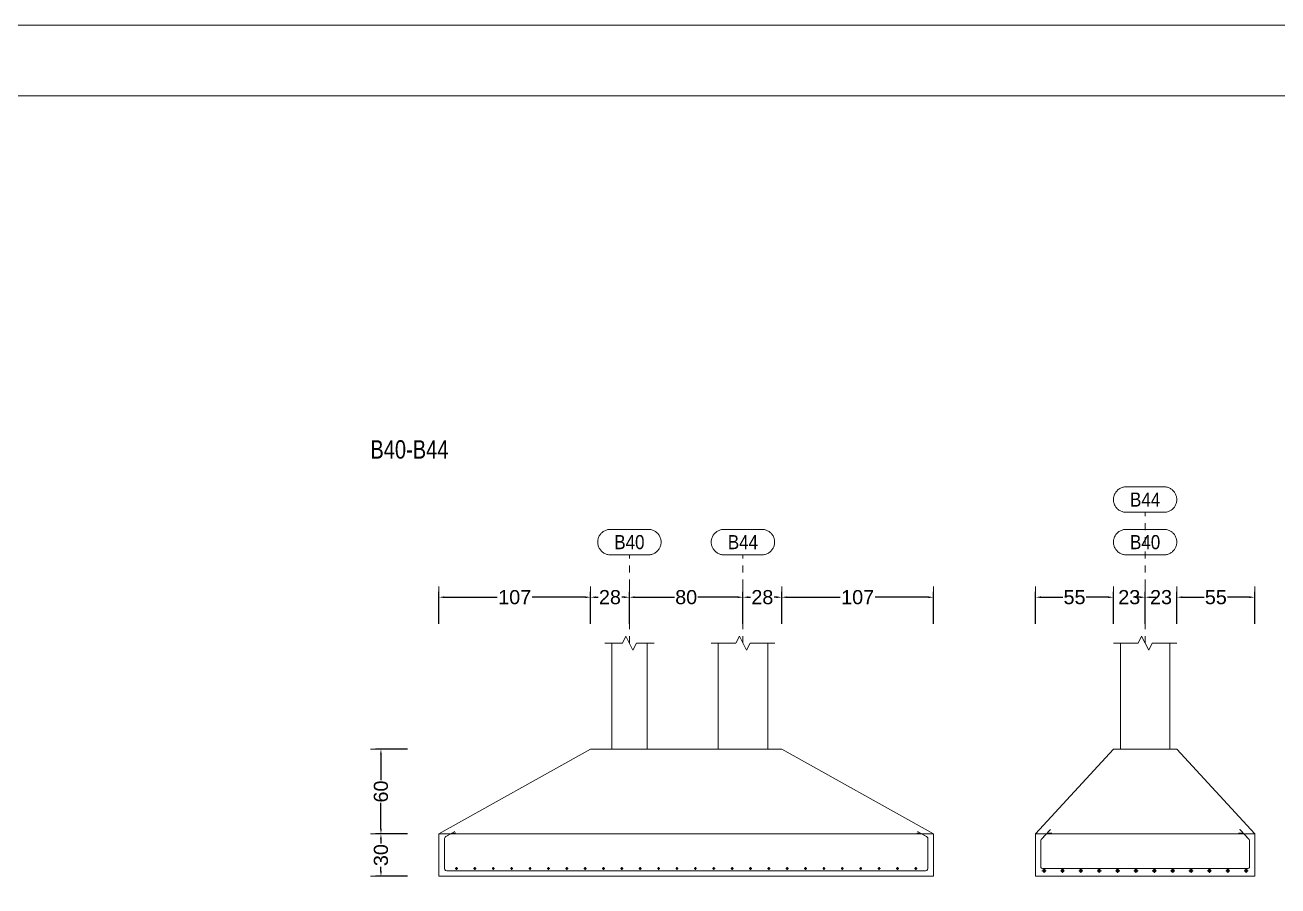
# Model space of a CAD drawing. Header units: millimetres. Extents: x 0 to 147, y 0 to 144.
# Drawn here: x 105.71 to 123.44, y 29.81 to 42 of the extents above; entities that cross this region are included whole.
import ezdxf
from ezdxf.enums import TextEntityAlignment as Align

# ---------------------------------------------------------------- set-up
doc = ezdxf.new("R2010")
doc.units = ezdxf.units.MM
doc.linetypes.add('CYPE_PUNTO', pattern=[0.075, 0, -0.075])
for name, color, linetype, lineweight in [('CIM_COTAS', 2, 'Continuous', 0), ('CIM_DIB_ARMADOS', 4, 'Continuous', 0), ('CIM_GEOMETRIA', 2, 'Continuous', 0), ('CIM_REFEREN', 2, 'Continuous', 0), ('RECUAD_LIMITES', 2, 'Continuous', 0), ('RECUAD_MARCO', 1, 'Continuous', 20)]:
    doc.layers.add(name, color=color, linetype=linetype, lineweight=lineweight)
doc.styles.add('CYPETXT_0.3_romans', font='arial.ttf', dxfattribs={"height": 0.2})
doc.styles.add('CYPETXT_romans', font='arial.ttf', dxfattribs={"height": 0.2})
doc.dimstyles.new('cype_arrow', dxfattribs={"dimtxt": 0.18, "dimasz": 0.075, "dimexe": 0.075, "dimexo": 0.075, "dimgap": 0, "dimtad": 0, "dimdec": 4, "dimzin": 0, "dimdsep": 46, "dimtxsty": 'CYPETXT_0.3_romans', "dimcen": 0.09, "dimadec": 0, "dimazin": 0, "dimtfac": 1, "dimtdec": 4, "dimtofl": 0, "dimtmove": 2, "dimatfit": 3, "dimfxl": 1, "dimtolj": 1, "dimtzin": 0, "dimarcsym": 0})

# ---------------------------------------------------------------- blocks, each defined once
blk = doc.blocks.new('*D402')
at = {"layer": 'CIM_COTAS', "color": 0, "lineweight": -2, "transparency": 16777216}
for p, q in [((111.569, 33.526), (111.569, 33.976)), ((111.644, 33.901), (112.395, 33.901)), ((113.64, 33.901), (112.889, 33.901)), ((113.715, 33.526), (113.715, 33.976))]:
    blk.add_line(p, q, dxfattribs=at)
at = {"layer": 'CIM_COTAS', "color": 0, "transparency": 16777216}
for points in [[(111.644, 33.913), (111.644, 33.888), (111.569, 33.901)], [(113.64, 33.913), (113.64, 33.888), (113.715, 33.901)]]:
    blk.add_solid(points, dxfattribs=at)
at = {"layer": 'Defpoints', "color": 0, "transparency": 16777216}
for p in [(113.715, 33.901), (111.569, 33.451), (113.715, 33.451)]:
    blk.add_point(p, dxfattribs=at)
at = {"layer": 'CIM_COTAS', "color": 0, "transparency": 16777216, "insert": (112.642, 33.901), "char_height": 0.2, "attachment_point": 5, "style": 'CYPETXT_0.3_romans'}
blk.add_mtext('\\A1;107', dxfattribs=at)
blk = doc.blocks.new('*D403')
at = {"layer": 'CIM_COTAS', "color": 0, "lineweight": -2, "transparency": 16777216}
for p, q in [((113.715, 33.526), (113.715, 33.976)), ((113.79, 33.901), (113.825, 33.901)), ((114.19, 33.901), (114.156, 33.901)), ((114.265, 33.526), (114.265, 33.976))]:
    blk.add_line(p, q, dxfattribs=at)
at = {"layer": 'CIM_COTAS', "color": 0, "transparency": 16777216}
for points in [[(113.79, 33.913), (113.79, 33.888), (113.715, 33.901)], [(114.19, 33.913), (114.19, 33.888), (114.265, 33.901)]]:
    blk.add_solid(points, dxfattribs=at)
at = {"layer": 'Defpoints', "color": 0, "transparency": 16777216}
for p in [(114.265, 33.901), (113.715, 33.451), (114.265, 33.451)]:
    blk.add_point(p, dxfattribs=at)
at = {"layer": 'CIM_COTAS', "color": 0, "transparency": 16777216, "insert": (113.99, 33.901), "char_height": 0.2, "attachment_point": 5, "style": 'CYPETXT_0.3_romans'}
blk.add_mtext('\\A1;28', dxfattribs=at)
blk = doc.blocks.new('*D404')
at = {"layer": 'CIM_COTAS', "color": 0, "lineweight": -2, "transparency": 16777216}
for p, q in [((114.265, 33.526), (114.265, 33.976)), ((114.34, 33.901), (114.904, 33.901)), ((115.797, 33.901), (115.233, 33.901)), ((115.872, 33.526), (115.872, 33.976))]:
    blk.add_line(p, q, dxfattribs=at)
at = {"layer": 'CIM_COTAS', "color": 0, "transparency": 16777216}
for points in [[(114.34, 33.913), (114.34, 33.888), (114.265, 33.901)], [(115.797, 33.913), (115.797, 33.888), (115.872, 33.901)]]:
    blk.add_solid(points, dxfattribs=at)
at = {"layer": 'Defpoints', "color": 0, "transparency": 16777216}
for p in [(115.872, 33.901), (114.265, 33.451), (115.872, 33.451)]:
    blk.add_point(p, dxfattribs=at)
at = {"layer": 'CIM_COTAS', "color": 0, "transparency": 16777216, "insert": (115.069, 33.901), "char_height": 0.2, "attachment_point": 5, "style": 'CYPETXT_0.3_romans'}
blk.add_mtext('\\A1;80', dxfattribs=at)
blk = doc.blocks.new('*D405')
at = {"layer": 'CIM_COTAS', "color": 0, "lineweight": -2, "transparency": 16777216}
for p, q in [((115.872, 33.526), (115.872, 33.976)), ((115.947, 33.901), (115.981, 33.901)), ((116.347, 33.901), (116.313, 33.901)), ((116.422, 33.526), (116.422, 33.976))]:
    blk.add_line(p, q, dxfattribs=at)
at = {"layer": 'CIM_COTAS', "color": 0, "transparency": 16777216}
for points in [[(115.947, 33.913), (115.947, 33.888), (115.872, 33.901)], [(116.347, 33.913), (116.347, 33.888), (116.422, 33.901)]]:
    blk.add_solid(points, dxfattribs=at)
at = {"layer": 'Defpoints', "color": 0, "transparency": 16777216}
for p in [(116.422, 33.901), (115.872, 33.451), (116.422, 33.451)]:
    blk.add_point(p, dxfattribs=at)
at = {"layer": 'CIM_COTAS', "color": 0, "transparency": 16777216, "insert": (116.147, 33.901), "char_height": 0.2, "attachment_point": 5, "style": 'CYPETXT_0.3_romans'}
blk.add_mtext('\\A1;28', dxfattribs=at)
blk = doc.blocks.new('*D406')
at = {"layer": 'CIM_COTAS', "color": 0, "lineweight": -2, "transparency": 16777216}
for p, q in [((116.422, 33.526), (116.422, 33.976)), ((116.497, 33.901), (117.249, 33.901)), ((118.494, 33.901), (117.742, 33.901)), ((118.569, 33.526), (118.569, 33.976))]:
    blk.add_line(p, q, dxfattribs=at)
at = {"layer": 'CIM_COTAS', "color": 0, "transparency": 16777216}
for points in [[(116.497, 33.913), (116.497, 33.888), (116.422, 33.901)], [(118.494, 33.913), (118.494, 33.888), (118.569, 33.901)]]:
    blk.add_solid(points, dxfattribs=at)
at = {"layer": 'Defpoints', "color": 0, "transparency": 16777216}
for p in [(118.569, 33.901), (116.422, 33.451), (118.569, 33.451)]:
    blk.add_point(p, dxfattribs=at)
at = {"layer": 'CIM_COTAS', "color": 0, "transparency": 16777216, "insert": (117.496, 33.901), "char_height": 0.2, "attachment_point": 5, "style": 'CYPETXT_0.3_romans'}
blk.add_mtext('\\A1;107', dxfattribs=at)
blk = doc.blocks.new('*D407')
at = {"layer": 'CIM_COTAS', "color": 0, "lineweight": -2, "transparency": 16777216}
for p, q in [((111.124, 30.55), (110.674, 30.55)), ((110.749, 30.475), (110.749, 30.414)), ((110.749, 30.025), (110.749, 30.086)), ((111.124, 29.95), (110.674, 29.95))]:
    blk.add_line(p, q, dxfattribs=at)
at = {"layer": 'CIM_COTAS', "color": 0, "transparency": 16777216}
for points in [[(110.736, 30.475), (110.761, 30.475), (110.749, 30.55)], [(110.736, 30.025), (110.761, 30.025), (110.749, 29.95)]]:
    blk.add_solid(points, dxfattribs=at)
at = {"layer": 'Defpoints', "color": 0, "transparency": 16777216}
for p in [(110.749, 30.55), (111.199, 30.55), (111.199, 29.95)]:
    blk.add_point(p, dxfattribs=at)
at = {"layer": 'CIM_COTAS', "color": 0, "transparency": 16777216, "insert": (110.749, 30.25), "char_height": 0.2, "attachment_point": 5, "rotation": 90, "style": 'CYPETXT_0.3_romans'}
blk.add_mtext('\\A1;30', dxfattribs=at)
blk = doc.blocks.new('*D408')
at = {"layer": 'CIM_COTAS', "color": 0, "lineweight": -2, "transparency": 16777216}
for p, q in [((111.124, 31.75), (110.674, 31.75)), ((110.749, 31.675), (110.749, 31.31)), ((110.749, 30.625), (110.749, 30.99)), ((111.124, 30.55), (110.674, 30.55))]:
    blk.add_line(p, q, dxfattribs=at)
at = {"layer": 'CIM_COTAS', "color": 0, "transparency": 16777216}
for points in [[(110.736, 31.675), (110.761, 31.675), (110.749, 31.75)], [(110.736, 30.625), (110.761, 30.625), (110.749, 30.55)]]:
    blk.add_solid(points, dxfattribs=at)
at = {"layer": 'Defpoints', "color": 0, "transparency": 16777216}
for p in [(110.749, 31.75), (111.199, 31.75), (111.199, 30.55)]:
    blk.add_point(p, dxfattribs=at)
at = {"layer": 'CIM_COTAS', "color": 0, "transparency": 16777216, "insert": (110.749, 31.15), "char_height": 0.2, "attachment_point": 5, "rotation": 90, "style": 'CYPETXT_0.3_romans'}
blk.add_mtext('\\A1;60', dxfattribs=at)
blk = doc.blocks.new('*D409')
at = {"layer": 'CIM_COTAS', "color": 0, "lineweight": -2, "transparency": 16777216}
for p, q in [((120.015, 33.526), (120.015, 33.976)), ((120.09, 33.901), (120.401, 33.901)), ((121.04, 33.901), (120.729, 33.901)), ((121.115, 33.526), (121.115, 33.976))]:
    blk.add_line(p, q, dxfattribs=at)
at = {"layer": 'CIM_COTAS', "color": 0, "transparency": 16777216}
for points in [[(120.09, 33.913), (120.09, 33.888), (120.015, 33.901)], [(121.04, 33.913), (121.04, 33.888), (121.115, 33.901)]]:
    blk.add_solid(points, dxfattribs=at)
at = {"layer": 'Defpoints', "color": 0, "transparency": 16777216}
for p in [(121.115, 33.901), (120.015, 33.451), (121.115, 33.451)]:
    blk.add_point(p, dxfattribs=at)
at = {"layer": 'CIM_COTAS', "color": 0, "transparency": 16777216, "insert": (120.565, 33.901), "char_height": 0.2, "attachment_point": 5, "style": 'CYPETXT_0.3_romans'}
blk.add_mtext('\\A1;55', dxfattribs=at)
blk = doc.blocks.new('*D410')
at = {"layer": 'CIM_COTAS', "color": 0, "lineweight": -2, "transparency": 16777216}
for p, q in [((121.04, 33.901), (120.965, 33.901)), ((121.115, 33.526), (121.115, 33.976)), ((121.565, 33.526), (121.565, 33.976)), ((121.64, 33.901), (121.715, 33.901))]:
    blk.add_line(p, q, dxfattribs=at)
at = {"layer": 'CIM_COTAS', "color": 0, "transparency": 16777216}
for points in [[(121.04, 33.913), (121.04, 33.888), (121.115, 33.901)], [(121.64, 33.913), (121.64, 33.888), (121.565, 33.901)]]:
    blk.add_solid(points, dxfattribs=at)
at = {"layer": 'Defpoints', "color": 0, "transparency": 16777216}
for p in [(121.565, 33.901), (121.115, 33.451), (121.565, 33.451)]:
    blk.add_point(p, dxfattribs=at)
at = {"layer": 'CIM_COTAS', "color": 0, "transparency": 16777216, "insert": (121.34, 33.901), "char_height": 0.2, "attachment_point": 5, "style": 'CYPETXT_0.3_romans'}
blk.add_mtext('\\A1;23', dxfattribs=at)
blk = doc.blocks.new('*D411')
at = {"layer": 'CIM_COTAS', "color": 0, "lineweight": -2, "transparency": 16777216}
for p, q in [((121.49, 33.901), (121.415, 33.901)), ((121.565, 33.526), (121.565, 33.976)), ((122.015, 33.526), (122.015, 33.976)), ((122.09, 33.901), (122.165, 33.901))]:
    blk.add_line(p, q, dxfattribs=at)
at = {"layer": 'CIM_COTAS', "color": 0, "transparency": 16777216}
for points in [[(121.49, 33.913), (121.49, 33.888), (121.565, 33.901)], [(122.09, 33.913), (122.09, 33.888), (122.015, 33.901)]]:
    blk.add_solid(points, dxfattribs=at)
at = {"layer": 'Defpoints', "color": 0, "transparency": 16777216}
for p in [(122.015, 33.901), (121.565, 33.451), (122.015, 33.451)]:
    blk.add_point(p, dxfattribs=at)
at = {"layer": 'CIM_COTAS', "color": 0, "transparency": 16777216, "insert": (121.79, 33.901), "char_height": 0.2, "attachment_point": 5, "style": 'CYPETXT_0.3_romans'}
blk.add_mtext('\\A1;23', dxfattribs=at)
blk = doc.blocks.new('*D412')
at = {"layer": 'CIM_COTAS', "color": 0, "lineweight": -2, "transparency": 16777216}
for p, q in [((122.015, 33.526), (122.015, 33.976)), ((122.09, 33.901), (122.401, 33.901)), ((123.04, 33.901), (122.729, 33.901)), ((123.115, 33.526), (123.115, 33.976))]:
    blk.add_line(p, q, dxfattribs=at)
at = {"layer": 'CIM_COTAS', "color": 0, "transparency": 16777216}
for points in [[(122.09, 33.913), (122.09, 33.888), (122.015, 33.901)], [(123.04, 33.913), (123.04, 33.888), (123.115, 33.901)]]:
    blk.add_solid(points, dxfattribs=at)
at = {"layer": 'Defpoints', "color": 0, "transparency": 16777216}
for p in [(123.115, 33.901), (122.015, 33.451), (123.115, 33.451)]:
    blk.add_point(p, dxfattribs=at)
at = {"layer": 'CIM_COTAS', "color": 0, "transparency": 16777216, "insert": (122.565, 33.901), "char_height": 0.2, "attachment_point": 5, "style": 'CYPETXT_0.3_romans'}
blk.add_mtext('\\A1;55', dxfattribs=at)

msp = doc.modelspace()

# ---------------------------------------------------------------- hatches: boundary and pattern name
at = {"layer": 'CIM_DIB_ARMADOS'}
h = msp.add_hatch(color=256, dxfattribs=at)
edge = h.paths.add_edge_path(flags=0)
edge.add_arc((111.79455, 30.5844), 0.0016, 0, 360)
h = msp.add_hatch(color=256, dxfattribs=at)
edge = h.paths.add_edge_path(flags=0)
edge.add_arc((111.80029, 30.56239), 0.0016, 0, 360)
h = msp.add_hatch(color=256, dxfattribs=at)
edge = h.paths.add_edge_path(flags=0)
edge.add_arc((111.80029, 30.56239), 0.0016, 0, 360)
h = msp.add_hatch(color=256, dxfattribs=at)
edge = h.paths.add_edge_path(flags=0)
edge.add_arc((118.3374, 30.56239), 0.0016, 0, 360)
h = msp.add_hatch(color=256, dxfattribs=at)
edge = h.paths.add_edge_path(flags=0)
edge.add_arc((118.3374, 30.56239), 0.0016, 0, 360)
h = msp.add_hatch(color=256, dxfattribs=at)
edge = h.paths.add_edge_path(flags=0)
edge.add_arc((118.34314, 30.5844), 0.0016, 0, 360)
h = msp.add_hatch(color=256, dxfattribs=at)
edge = h.paths.add_edge_path(flags=0)
edge.add_arc((120.22144, 30.60952), 0.0016, 0, 360)
h = msp.add_hatch(color=256, dxfattribs=at)
edge = h.paths.add_edge_path(flags=0)
edge.add_arc((120.24264, 30.56132), 0.0016, 0, 360)
h = msp.add_hatch(color=256, dxfattribs=at)
edge = h.paths.add_edge_path(flags=0)
edge.add_arc((120.24264, 30.56132), 0.0016, 0, 360)
h = msp.add_hatch(color=256, dxfattribs=at)
edge = h.paths.add_edge_path(flags=0)
edge.add_arc((122.88703, 30.56132), 0.0016, 0, 360)
h = msp.add_hatch(color=256, dxfattribs=at)
edge = h.paths.add_edge_path(flags=0)
edge.add_arc((122.88703, 30.56132), 0.0016, 0, 360)
h = msp.add_hatch(color=256, dxfattribs=at)
edge = h.paths.add_edge_path(flags=0)
edge.add_arc((122.90823, 30.60952), 0.0016, 0, 360)

# ---------------------------------------------------------------- linework, layer by layer
at = {"layer": 'CIM_COTAS', "linetype": 'CYPE_PUNTO'}
for p, q in [((121.56484, 33.24987), (121.56484, 35.10287)), ((114.26537, 33.24987), (114.26537, 34.50087)), ((115.87232, 33.24987), (115.87232, 34.50087)), ((121.56484, 33.24987), (121.56484, 34.50087))]:
    msp.add_line(p, q, dxfattribs=at)
at = {"layer": 'CIM_COTAS'}
for p, q in [((111.56884, 33.75087), (111.56884, 34.05087)), ((113.71537, 33.75087), (113.71537, 34.05087)), ((113.71537, 33.75087), (113.71537, 34.05087)), ((114.26537, 33.75087), (114.26537, 34.05087)), ((114.26537, 33.75087), (114.26537, 34.05087)), ((115.87232, 33.75087), (115.87232, 34.05087)), ((115.87232, 33.75087), (115.87232, 34.05087)), ((116.42232, 33.75087), (116.42232, 34.05087)), ((116.42232, 33.75087), (116.42232, 34.05087)), ((118.56884, 33.75087), (118.56884, 34.05087)), ((120.01484, 33.75087), (120.01484, 34.05087)), ((121.11484, 33.75087), (121.11484, 34.05087)), ((121.11484, 33.75087), (121.11484, 34.05087)), ((121.56484, 33.75087), (121.56484, 34.05087)), ((121.56484, 33.75087), (121.56484, 34.05087)), ((122.01484, 33.75087), (122.01484, 34.05087)), ((122.01484, 33.75087), (122.01484, 34.05087)), ((123.11484, 33.75087), (123.11484, 34.05087)), ((110.59884, 31.74987), (110.89884, 31.74987)), ((110.59884, 30.54987), (110.89884, 30.54987)), ((110.59884, 30.54987), (110.89884, 30.54987)), ((110.59884, 29.94987), (110.89884, 29.94987))]:
    msp.add_line(p, q, dxfattribs=at)
for points in [[(121.83334, 35.46287), (121.84536, 35.46247), (121.85733, 35.46127), (121.86919, 35.45927), (121.88089, 35.45648), (121.89238, 35.45292), (121.90361, 35.44859), (121.91452, 35.44353), (121.92507, 35.43775), (121.93521, 35.43127), (121.94489, 35.42414), (121.95408, 35.41637), (121.96272, 35.40801), (121.97079, 35.39909), (121.97825, 35.38965), (121.98506, 35.37973), (121.99119, 35.36938), (121.99661, 35.35864), (122.00131, 35.34757), (122.00525, 35.3362), (122.00843, 35.3246), (122.01083, 35.31281), (122.01243, 35.30089), (122.01324, 35.28889), (122.01324, 35.27686), (122.01243, 35.26486), (122.01083, 35.25294), (122.00843, 35.24115), (122.00525, 35.22955), (122.00131, 35.21818), (121.99661, 35.20711), (121.99119, 35.19637), (121.98506, 35.18602), (121.97825, 35.1761), (121.97079, 35.16666), (121.96272, 35.15774), (121.95408, 35.14938), (121.94489, 35.14161), (121.93521, 35.13448), (121.92507, 35.128), (121.91452, 35.12222), (121.90361, 35.11716), (121.89238, 35.11283), (121.88089, 35.10927), (121.86919, 35.10648), (121.85733, 35.10448), (121.84536, 35.10328), (121.83334, 35.10287), (121.29634, 35.10287), (121.28431, 35.10328), (121.27234, 35.10448), (121.26048, 35.10648), (121.24878, 35.10927), (121.23729, 35.11283), (121.22607, 35.11716), (121.21515, 35.12222), (121.2046, 35.128), (121.19447, 35.13448), (121.18478, 35.14161), (121.17559, 35.14938), (121.16695, 35.15774), (121.15888, 35.16666), (121.15142, 35.1761), (121.14462, 35.18602), (121.13848, 35.19637), (121.13306, 35.20711), (121.12836, 35.21818), (121.12442, 35.22955), (121.12124, 35.24115), (121.11884, 35.25294), (121.11724, 35.26486), (121.11644, 35.27686), (121.11644, 35.28889), (121.11724, 35.30089), (121.11884, 35.31281), (121.12124, 35.3246), (121.12442, 35.3362), (121.12836, 35.34757), (121.13306, 35.35864), (121.13848, 35.36938), (121.14462, 35.37973), (121.15142, 35.38965), (121.15888, 35.39909), (121.16695, 35.40801), (121.17559, 35.41637), (121.18478, 35.42414), (121.19447, 35.43127), (121.2046, 35.43775), (121.21515, 35.44353), (121.22607, 35.44859), (121.23729, 35.45292), (121.24878, 35.45648), (121.26048, 35.45927), (121.27234, 35.46127), (121.28431, 35.46247), (121.29634, 35.46287), (121.83334, 35.46287)], [(114.53387, 34.86087), (114.54589, 34.86047), (114.55786, 34.85927), (114.56973, 34.85727), (114.58143, 34.85448), (114.59292, 34.85092), (114.60414, 34.84659), (114.61505, 34.84153), (114.6256, 34.83575), (114.63574, 34.82927), (114.64543, 34.82214), (114.65461, 34.81437), (114.66326, 34.80601), (114.67133, 34.79709), (114.67878, 34.78765), (114.68559, 34.77773), (114.69172, 34.76738), (114.69715, 34.75664), (114.70184, 34.74557), (114.70579, 34.7342), (114.70897, 34.7226), (114.71136, 34.71081), (114.71297, 34.69889), (114.71377, 34.68689), (114.71377, 34.67486), (114.71297, 34.66286), (114.71136, 34.65094), (114.70897, 34.63915), (114.70579, 34.62755), (114.70184, 34.61618), (114.69715, 34.60511), (114.69172, 34.59437), (114.68559, 34.58402), (114.67878, 34.5741), (114.67133, 34.56466), (114.66326, 34.55574), (114.65461, 34.54738), (114.64543, 34.53961), (114.63574, 34.53248), (114.6256, 34.526), (114.61505, 34.52022), (114.60414, 34.51516), (114.59292, 34.51083), (114.58143, 34.50727), (114.56973, 34.50448), (114.55786, 34.50248), (114.54589, 34.50128), (114.53387, 34.50087), (113.99687, 34.50087), (113.98485, 34.50128), (113.97288, 34.50248), (113.96102, 34.50448), (113.94932, 34.50727), (113.93783, 34.51083), (113.9266, 34.51516), (113.91569, 34.52022), (113.90514, 34.526), (113.895, 34.53248), (113.88532, 34.53961), (113.87613, 34.54738), (113.86748, 34.55574), (113.85941, 34.56466), (113.85196, 34.5741), (113.84515, 34.58402), (113.83902, 34.59437), (113.8336, 34.60511), (113.8289, 34.61618), (113.82495, 34.62755), (113.82178, 34.63915), (113.81938, 34.65094), (113.81778, 34.66286), (113.81697, 34.67486), (113.81697, 34.68689), (113.81778, 34.69889), (113.81938, 34.71081), (113.82178, 34.7226), (113.82495, 34.7342), (113.8289, 34.74557), (113.8336, 34.75664), (113.83902, 34.76738), (113.84515, 34.77773), (113.85196, 34.78765), (113.85941, 34.79709), (113.86748, 34.80601), (113.87613, 34.81437), (113.88532, 34.82214), (113.895, 34.82927), (113.90514, 34.83575), (113.91569, 34.84153), (113.9266, 34.84659), (113.93783, 34.85092), (113.94932, 34.85448), (113.96102, 34.85727), (113.97288, 34.85927), (113.98485, 34.86047), (113.99687, 34.86087), (114.53387, 34.86087)], [(116.14082, 34.86087), (116.15284, 34.86047), (116.16481, 34.85927), (116.17667, 34.85727), (116.18837, 34.85448), (116.19986, 34.85092), (116.21109, 34.84659), (116.222, 34.84153), (116.23255, 34.83575), (116.24269, 34.82927), (116.25237, 34.82214), (116.26156, 34.81437), (116.27021, 34.80601), (116.27828, 34.79709), (116.28573, 34.78765), (116.29254, 34.77773), (116.29867, 34.76738), (116.30409, 34.75664), (116.30879, 34.74557), (116.31274, 34.7342), (116.31591, 34.7226), (116.31831, 34.71081), (116.31991, 34.69889), (116.32072, 34.68689), (116.32072, 34.67486), (116.31991, 34.66286), (116.31831, 34.65094), (116.31591, 34.63915), (116.31274, 34.62755), (116.30879, 34.61618), (116.30409, 34.60511), (116.29867, 34.59437), (116.29254, 34.58402), (116.28573, 34.5741), (116.27828, 34.56466), (116.27021, 34.55574), (116.26156, 34.54738), (116.25237, 34.53961), (116.24269, 34.53248), (116.23255, 34.526), (116.222, 34.52022), (116.21109, 34.51516), (116.19986, 34.51083), (116.18837, 34.50727), (116.17667, 34.50448), (116.16481, 34.50248), (116.15284, 34.50128), (116.14082, 34.50087), (115.60382, 34.50087), (115.5918, 34.50128), (115.57983, 34.50248), (115.56796, 34.50448), (115.55626, 34.50727), (115.54477, 34.51083), (115.53355, 34.51516), (115.52264, 34.52022), (115.51209, 34.526), (115.50195, 34.53248), (115.49226, 34.53961), (115.48308, 34.54738), (115.47443, 34.55574), (115.46636, 34.56466), (115.45891, 34.5741), (115.4521, 34.58402), (115.44597, 34.59437), (115.44054, 34.60511), (115.43585, 34.61618), (115.4319, 34.62755), (115.42872, 34.63915), (115.42633, 34.65094), (115.42472, 34.66286), (115.42392, 34.67486), (115.42392, 34.68689), (115.42472, 34.69889), (115.42633, 34.71081), (115.42872, 34.7226), (115.4319, 34.7342), (115.43585, 34.74557), (115.44054, 34.75664), (115.44597, 34.76738), (115.4521, 34.77773), (115.45891, 34.78765), (115.46636, 34.79709), (115.47443, 34.80601), (115.48308, 34.81437), (115.49226, 34.82214), (115.50195, 34.82927), (115.51209, 34.83575), (115.52264, 34.84153), (115.53355, 34.84659), (115.54477, 34.85092), (115.55626, 34.85448), (115.56796, 34.85727), (115.57983, 34.85927), (115.5918, 34.86047), (115.60382, 34.86087), (116.14082, 34.86087)], [(121.83334, 34.86087), (121.84536, 34.86047), (121.85733, 34.85927), (121.86919, 34.85727), (121.88089, 34.85448), (121.89238, 34.85092), (121.90361, 34.84659), (121.91452, 34.84153), (121.92507, 34.83575), (121.93521, 34.82927), (121.94489, 34.82214), (121.95408, 34.81437), (121.96272, 34.80601), (121.97079, 34.79709), (121.97825, 34.78765), (121.98506, 34.77773), (121.99119, 34.76738), (121.99661, 34.75664), (122.00131, 34.74557), (122.00525, 34.7342), (122.00843, 34.7226), (122.01083, 34.71081), (122.01243, 34.69889), (122.01324, 34.68689), (122.01324, 34.67486), (122.01243, 34.66286), (122.01083, 34.65094), (122.00843, 34.63915), (122.00525, 34.62755), (122.00131, 34.61618), (121.99661, 34.60511), (121.99119, 34.59437), (121.98506, 34.58402), (121.97825, 34.5741), (121.97079, 34.56466), (121.96272, 34.55574), (121.95408, 34.54738), (121.94489, 34.53961), (121.93521, 34.53248), (121.92507, 34.526), (121.91452, 34.52022), (121.90361, 34.51516), (121.89238, 34.51083), (121.88089, 34.50727), (121.86919, 34.50448), (121.85733, 34.50248), (121.84536, 34.50128), (121.83334, 34.50087), (121.29634, 34.50087), (121.28431, 34.50128), (121.27234, 34.50248), (121.26048, 34.50448), (121.24878, 34.50727), (121.23729, 34.51083), (121.22607, 34.51516), (121.21515, 34.52022), (121.2046, 34.526), (121.19447, 34.53248), (121.18478, 34.53961), (121.17559, 34.54738), (121.16695, 34.55574), (121.15888, 34.56466), (121.15142, 34.5741), (121.14462, 34.58402), (121.13848, 34.59437), (121.13306, 34.60511), (121.12836, 34.61618), (121.12442, 34.62755), (121.12124, 34.63915), (121.11884, 34.65094), (121.11724, 34.66286), (121.11644, 34.67486), (121.11644, 34.68689), (121.11724, 34.69889), (121.11884, 34.71081), (121.12124, 34.7226), (121.12442, 34.7342), (121.12836, 34.74557), (121.13306, 34.75664), (121.13848, 34.76738), (121.14462, 34.77773), (121.15142, 34.78765), (121.15888, 34.79709), (121.16695, 34.80601), (121.17559, 34.81437), (121.18478, 34.82214), (121.19447, 34.82927), (121.2046, 34.83575), (121.21515, 34.84153), (121.22607, 34.84659), (121.23729, 34.85092), (121.24878, 34.85448), (121.26048, 34.85727), (121.27234, 34.85927), (121.28431, 34.86047), (121.29634, 34.86087), (121.83334, 34.86087)]]:
    msp.add_lwpolyline(points, close=True, dxfattribs=at)
at = {"layer": 'CIM_DIB_ARMADOS'}
for p, q in [((111.80084, 30.06187), (111.83684, 30.06187)), ((111.81884, 30.04387), (111.81884, 30.07987)), ((112.06085, 30.06187), (112.09685, 30.06187)), ((112.07885, 30.04387), (112.07885, 30.07987)), ((112.32085, 30.06187), (112.35685, 30.06187)), ((112.33885, 30.04387), (112.33885, 30.07987)), ((112.58084, 30.06187), (112.61684, 30.06187)), ((112.59884, 30.04387), (112.59884, 30.07987)), ((112.84085, 30.06187), (112.87685, 30.06187)), ((112.85885, 30.04387), (112.85885, 30.07987)), ((113.10085, 30.06187), (113.13684, 30.06187)), ((113.11884, 30.04387), (113.11884, 30.07987)), ((113.36084, 30.06187), (113.39684, 30.06187)), ((113.37884, 30.04387), (113.37884, 30.07987)), ((113.62085, 30.06187), (113.65685, 30.06187)), ((113.63885, 30.04387), (113.63885, 30.07987)), ((113.88084, 30.06187), (113.91684, 30.06187)), ((113.89884, 30.04387), (113.89884, 30.07987)), ((114.14084, 30.06187), (114.17685, 30.06187)), ((114.15884, 30.04387), (114.15884, 30.07987)), ((114.40085, 30.06187), (114.43685, 30.06187)), ((114.41885, 30.04387), (114.41885, 30.07987)), ((114.66084, 30.06187), (114.69684, 30.06187)), ((114.67884, 30.04387), (114.67884, 30.07987)), ((114.92084, 30.06187), (114.95685, 30.06187)), ((114.93885, 30.04387), (114.93885, 30.07987)), ((115.18085, 30.06187), (115.21685, 30.06187)), ((115.19885, 30.04387), (115.19885, 30.07987)), ((115.44084, 30.06187), (115.47684, 30.06187)), ((115.45884, 30.04387), (115.45884, 30.07987)), ((115.70085, 30.06187), (115.73685, 30.06187)), ((115.71885, 30.04387), (115.71885, 30.07987)), ((115.96085, 30.06187), (115.99684, 30.06187)), ((115.97885, 30.04387), (115.97885, 30.07987)), ((116.22084, 30.06187), (116.25684, 30.06187)), ((116.23884, 30.04387), (116.23884, 30.07987)), ((116.48085, 30.06187), (116.51685, 30.06187)), ((116.49885, 30.04387), (116.49885, 30.07987)), ((116.74084, 30.06187), (116.77684, 30.06187)), ((116.75884, 30.04387), (116.75884, 30.07987)), ((117.00084, 30.06187), (117.03684, 30.06187)), ((117.01884, 30.04387), (117.01884, 30.07987)), ((117.26085, 30.06187), (117.29685, 30.06187)), ((117.27885, 30.04387), (117.27885, 30.07987)), ((117.52084, 30.06187), (117.55684, 30.06187)), ((117.53884, 30.04387), (117.53884, 30.07987)), ((117.78084, 30.06187), (117.81685, 30.06187)), ((117.79885, 30.04387), (117.79885, 30.07987)), ((118.04085, 30.06187), (118.07685, 30.06187)), ((118.05885, 30.04387), (118.05885, 30.07987)), ((118.30084, 30.06187), (118.33684, 30.06187)), ((118.31884, 30.04387), (118.31884, 30.07987)), ((120.10484, 30.02987), (120.16484, 30.02987)), ((120.13484, 29.99987), (120.13484, 30.05987)), ((120.36484, 30.02987), (120.42484, 30.02987)), ((120.39484, 29.99987), (120.39484, 30.05987)), ((120.62484, 30.02987), (120.68484, 30.02987)), ((120.65484, 29.99987), (120.65484, 30.05987)), ((120.88484, 30.02987), (120.94484, 30.02987)), ((120.91484, 29.99987), (120.91484, 30.05987)), ((121.14484, 30.02987), (121.20484, 30.02987)), ((121.17484, 29.99987), (121.17484, 30.05987)), ((121.40484, 30.02987), (121.46484, 30.02987)), ((121.43484, 29.99987), (121.43484, 30.05987)), ((121.66484, 30.02987), (121.72484, 30.02987)), ((121.69484, 29.99987), (121.69484, 30.05987)), ((121.92484, 30.02987), (121.98484, 30.02987)), ((121.95484, 29.99987), (121.95484, 30.05987)), ((122.18484, 30.02987), (122.24484, 30.02987)), ((122.21484, 29.99987), (122.21484, 30.05987)), ((122.44484, 30.02987), (122.50484, 30.02987)), ((122.47484, 29.99987), (122.47484, 30.05987)), ((122.70484, 30.02987), (122.76484, 30.02987)), ((122.73484, 29.99987), (122.73484, 30.05987)), ((122.96484, 30.02987), (123.02484, 30.02987)), ((122.99484, 29.99987), (122.99484, 30.05987))]:
    msp.add_line(p, q, dxfattribs=at)
for points in [[(111.79455, 30.5844), (111.66523, 30.51211), (111.65652, 30.50497), (111.65083, 30.49526), (111.64884, 30.48417), (111.64884, 30.06187), (111.65313, 30.04587), (111.66484, 30.03416), (111.68085, 30.02987), (118.45685, 30.02987), (118.47285, 30.03416), (118.48456, 30.04587), (118.48884, 30.06187), (118.48884, 30.48417), (118.48686, 30.49526), (118.48117, 30.50497), (118.47246, 30.51211), (118.34314, 30.5844)], [(111.80029, 30.56239), (111.76352, 30.56239), (111.7479, 30.55832), (111.66523, 30.51211), (111.65652, 30.50497), (111.65083, 30.49526), (111.64884, 30.48417), (111.64884, 30.06187), (111.65313, 30.04587), (111.66484, 30.03416), (111.68085, 30.02987), (118.45685, 30.02987), (118.47285, 30.03416), (118.48456, 30.04587), (118.48884, 30.06187), (118.48884, 30.48417), (118.48686, 30.49526), (118.48117, 30.50497), (118.47246, 30.51211), (118.38979, 30.55832), (118.37417, 30.56239), (118.3374, 30.56239)], [(111.80029, 30.56239), (111.76352, 30.56239), (111.7479, 30.55832), (111.66523, 30.51211), (111.65652, 30.50497), (111.65083, 30.49526), (111.64884, 30.48417), (111.64884, 30.06187), (111.65313, 30.04587), (111.66484, 30.03416), (111.68085, 30.02987), (118.45685, 30.02987), (118.47285, 30.03416), (118.48456, 30.04587), (118.48884, 30.06187), (118.48884, 30.48417), (118.48686, 30.49526), (118.48117, 30.50497), (118.47246, 30.51211), (118.38979, 30.55832), (118.37417, 30.56239), (118.3374, 30.56239)], [(122.90823, 30.60952), (123.03653, 30.46955), (123.0412, 30.46204), (123.04284, 30.45334), (123.04284, 30.08587), (123.03962, 30.07387), (123.03084, 30.06509), (123.01884, 30.06187), (120.11084, 30.06187), (120.09884, 30.06509), (120.09005, 30.07387), (120.08684, 30.08587), (120.08684, 30.45334), (120.08847, 30.46204), (120.09314, 30.46955), (120.22144, 30.60952)], [(122.88703, 30.56132), (122.94185, 30.56132), (122.95151, 30.55929), (122.95954, 30.55354), (123.03653, 30.46955), (123.0412, 30.46204), (123.04284, 30.45334), (123.04284, 30.08587), (123.03962, 30.07387), (123.03084, 30.06509), (123.01884, 30.06187), (120.11084, 30.06187), (120.09884, 30.06509), (120.09005, 30.07387), (120.08684, 30.08587), (120.08684, 30.45334), (120.08847, 30.46204), (120.09314, 30.46955), (120.17013, 30.55354), (120.17816, 30.55929), (120.18782, 30.56132), (120.24264, 30.56132)], [(122.88703, 30.56132), (122.94185, 30.56132), (122.95151, 30.55929), (122.95954, 30.55354), (123.03653, 30.46955), (123.0412, 30.46204), (123.04284, 30.45334), (123.04284, 30.08587), (123.03962, 30.07387), (123.03084, 30.06509), (123.01884, 30.06187), (120.11084, 30.06187), (120.09884, 30.06509), (120.09005, 30.07387), (120.08684, 30.08587), (120.08684, 30.45334), (120.08847, 30.46204), (120.09314, 30.46955), (120.17013, 30.55354), (120.17816, 30.55929), (120.18782, 30.56132), (120.24264, 30.56132)]]:
    msp.add_lwpolyline(points, dxfattribs=at)
for centre, radius in [((111.79455, 30.5844), 0.0016), ((111.80029, 30.56239), 0.0016), ((111.80029, 30.56239), 0.0016), ((118.3374, 30.56239), 0.0016), ((118.3374, 30.56239), 0.0016), ((118.34314, 30.5844), 0.0016), ((120.22144, 30.60952), 0.0016), ((120.24264, 30.56132), 0.0016), ((120.24264, 30.56132), 0.0016), ((122.88703, 30.56132), 0.0016), ((122.88703, 30.56132), 0.0016), ((122.90823, 30.60952), 0.0016), ((111.81884, 30.06187), 0.012), ((112.07885, 30.06187), 0.012), ((112.33885, 30.06187), 0.012), ((112.59884, 30.06187), 0.012), ((112.85885, 30.06187), 0.012), ((113.11884, 30.06187), 0.012), ((113.37884, 30.06187), 0.012), ((113.63885, 30.06187), 0.012), ((113.89884, 30.06187), 0.012), ((114.15884, 30.06187), 0.012), ((114.41885, 30.06187), 0.012), ((114.67884, 30.06187), 0.012), ((114.93885, 30.06187), 0.012), ((115.19885, 30.06187), 0.012), ((115.45884, 30.06187), 0.012), ((115.71885, 30.06187), 0.012), ((115.97885, 30.06187), 0.012), ((116.23884, 30.06187), 0.012), ((116.49885, 30.06187), 0.012), ((116.75884, 30.06187), 0.012), ((117.01884, 30.06187), 0.012), ((117.27885, 30.06187), 0.012), ((117.53884, 30.06187), 0.012), ((117.79885, 30.06187), 0.012), ((118.05885, 30.06187), 0.012), ((118.31884, 30.06187), 0.012), ((120.13484, 30.02987), 0.02), ((120.39484, 30.02987), 0.02), ((120.65484, 30.02987), 0.02), ((120.91484, 30.02987), 0.02), ((121.17484, 30.02987), 0.02), ((121.43484, 30.02987), 0.02), ((121.69484, 30.02987), 0.02), ((121.95484, 30.02987), 0.02), ((122.21484, 30.02987), 0.02), ((122.47484, 30.02987), 0.02), ((122.73484, 30.02987), 0.02), ((122.99484, 30.02987), 0.02)]:
    msp.add_circle(centre, radius, dxfattribs=at)
at = {"layer": 'CIM_GEOMETRIA'}
for p, q in [((114.01537, 31.74987), (114.01537, 33.24987)), ((114.51537, 31.74987), (114.51537, 33.24987)), ((115.52232, 31.74987), (115.52232, 33.24987)), ((116.22232, 31.74987), (116.22232, 33.24987)), ((121.91484, 33.24987), (121.91484, 31.74987)), ((113.71537, 31.74987), (111.56884, 30.54987)), ((113.71537, 31.74987), (116.42232, 31.74987)), ((114.51537, 31.74987), (114.01537, 31.74987)), ((116.22232, 31.74987), (115.52232, 31.74987)), ((118.56884, 30.54987), (116.42232, 31.74987)), ((121.11484, 31.74987), (120.01484, 30.54987)), ((121.11484, 31.74987), (122.01484, 31.74987)), ((121.81484, 31.74987), (121.31484, 31.74987)), ((123.11484, 30.54987), (122.01484, 31.74987)), ((111.56884, 30.54987), (118.56884, 30.54987)), ((111.56884, 30.54987), (111.56884, 29.94987)), ((118.56884, 29.94987), (118.56884, 30.54987)), ((120.01484, 30.54987), (123.11484, 30.54987)), ((120.01484, 30.54987), (120.01484, 29.94987)), ((123.11484, 29.94987), (123.11484, 30.54987)), ((118.56884, 29.94987), (111.56884, 29.94987)), ((123.11484, 29.94987), (120.01484, 29.94987))]:
    msp.add_line(p, q, dxfattribs=at)
for points in [[(113.91537, 33.24987), (114.16537, 33.24987), (114.21537, 33.34987), (114.31537, 33.14987), (114.36537, 33.24987), (114.61537, 33.24987)], [(115.42232, 33.24987), (115.77232, 33.24987), (115.82232, 33.34987), (115.92232, 33.14987), (115.97232, 33.24987), (116.32232, 33.24987)], [(121.11484, 33.24987), (121.46484, 33.24987), (121.51484, 33.34987), (121.61484, 33.14987), (121.66484, 33.24987), (122.01484, 33.24987)], [(121.21484, 33.24987), (121.46484, 33.24987), (121.51484, 33.34987), (121.61484, 33.14987), (121.66484, 33.24987), (121.91484, 33.24987)], [(121.91484, 31.74987), (121.21484, 31.74987), (121.21484, 33.24987)]]:
    msp.add_lwpolyline(points, dxfattribs=at)
at = {"layer": 'RECUAD_LIMITES'}
msp.add_lwpolyline([(88.095, 0), (147.495, 0), (147.495, 42), (88.095, 42), (88.095, 0)], close=True, dxfattribs=at)
at = {"layer": 'RECUAD_MARCO'}
msp.add_lwpolyline([(90.595, 1), (146.495, 1), (146.495, 41), (90.595, 41), (90.595, 1)], close=True, dxfattribs=at)

# ---------------------------------------------------------------- texts
at = {"layer": 'CIM_COTAS', "style": 'CYPETXT_romans', "width": 0.8592}
for s, p in [('B44', (121.56484, 35.28287)), ('B40', (114.26537, 34.68087)), ('B44', (115.87232, 34.68087)), ('B40', (121.56484, 34.68087))]:
    msp.add_text(s, height=0.2, dxfattribs=at).set_placement(p, align=Align.MIDDLE_CENTER)
at = {"layer": 'CIM_REFEREN', "style": 'CYPETXT_romans', "width": 0.782522}
msp.add_text('B40-B44', height=0.26, dxfattribs=at).set_placement((110.59884, 36.12287), align=Align.TOP_LEFT)

# ---------------------------------------------------------------- dimensions: what is measured, and where the dimension line sits
at = {"layer": 'CIM_COTAS'}
for p1, p2, text, picture, middle in [((111.56884, 33.45087), (113.71537, 33.45087), '107', '*D402', (112.64211, 33.90087)), ((113.71537, 33.45087), (114.26537, 33.45087), '28', '*D403', (113.99037, 33.90087)), ((114.26537, 33.45087), (115.87232, 33.45087), '80', '*D404', (115.06884, 33.90087)), ((115.87232, 33.45087), (116.42232, 33.45087), '28', '*D405', (116.14732, 33.90087)), ((116.42232, 33.45087), (118.56884, 33.45087), '107', '*D406', (117.49558, 33.90087)), ((120.01484, 33.45087), (121.11484, 33.45087), '55', '*D409', (120.56484, 33.90087)), ((121.11484, 33.45087), (121.56484, 33.45087), '23', '*D410', (121.33984, 33.90087)), ((121.56484, 33.45087), (122.01484, 33.45087), '23', '*D411', (121.78984, 33.90087)), ((122.01484, 33.45087), (123.11484, 33.45087), '55', '*D412', (122.56484, 33.90087)), ((111.19885, 30.54987), (111.19885, 31.74987), '60', '*D408', (110.74885, 31.14988)), ((111.19885, 29.94987), (111.19885, 30.54987), '30', '*D407', (110.74885, 30.24988))]:
    dim = msp.add_aligned_dim(p1=p1, p2=p2, distance=0.45, text=text, dimstyle='cype_arrow', dxfattribs=at)
    dim.commit()
    dim.dimension.update_dxf_attribs({"geometry": picture, "text_midpoint": middle})

doc.saveas('drawing.dxf')
